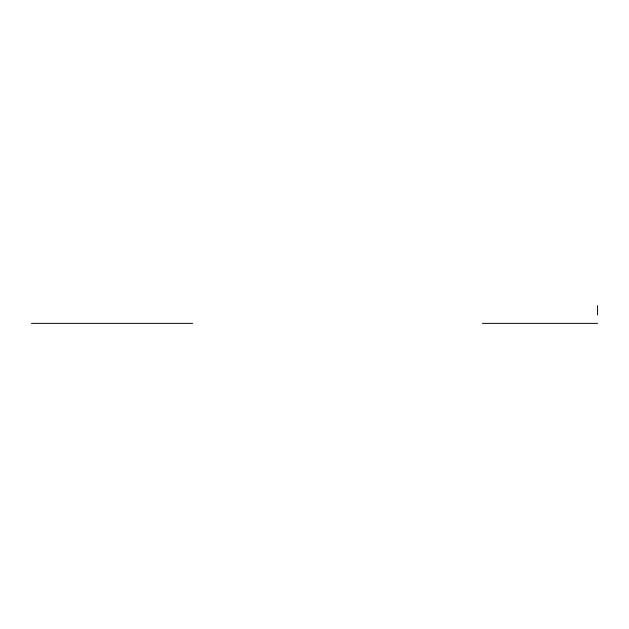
<?xml version="1.0" encoding="UTF-8"?>
<svg xmlns="http://www.w3.org/2000/svg" width="629" height="629" viewBox="0 0 629 629"><rect width="100%" height="100%" fill="white"/><g stroke="black" fill="none" stroke-linecap="round" stroke-linejoin="round"><path stroke-width="0.94" d="M31.45 323.369L192.655 323.369M482.451 323.369L597.55 323.369M597.55 305.631L597.55 314.972"/></g></svg>
